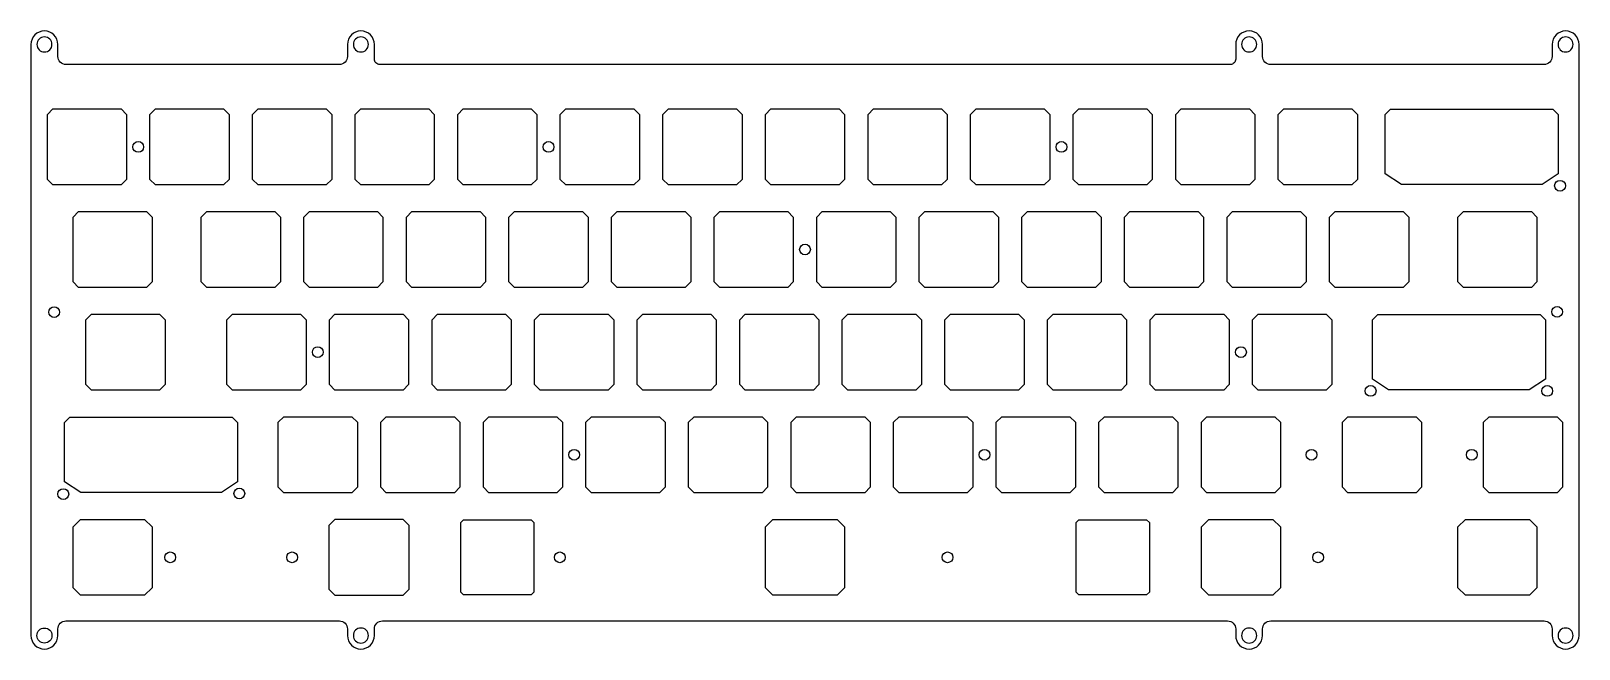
# Model space of a CAD drawing. Header units: millimetres. Extents: x -349 to -61, y 96 to 211.
import ezdxf

# ---------------------------------------------------------------- set-up
doc = ezdxf.new("R2010")
doc.units = ezdxf.units.MM
doc.header["$MEASUREMENT"] = 0

msp = doc.modelspace()

# ---------------------------------------------------------------- linework, layer by layer
for points in [[(-61.08, 208.43, 1), (-66.08, 208.43), (-66.08, 206.2, -0.414214), (-67.58, 204.7), (-118.35, 204.7, -0.414214), (-119.85, 206.2), (-119.85, 208.43, 1), (-124.85, 208.43), (-124.85, 205.7, -0.414214), (-125.85, 204.7), (-283.81, 204.7, -0.414214), (-284.81, 205.7), (-284.81, 208.43, 1), (-289.81, 208.43), (-289.81, 206.2, -0.414214), (-291.31, 204.7), (-342.08, 204.7, -0.414214), (-343.58, 206.2), (-343.58, 208.43, 1), (-348.58, 208.43), (-348.58, 98.68, 1), (-343.58, 98.68), (-343.58, 99.9, -0.414214), (-342.08, 101.4), (-291.31, 101.4, -0.414214), (-289.81, 99.9), (-289.81, 98.68, 1), (-284.81, 98.68), (-284.81, 99.9, -0.414214), (-283.31, 101.4), (-126.35, 101.4, -0.414214), (-124.85, 99.9), (-124.85, 98.68, 1), (-119.85, 98.68), (-119.85, 99.9, -0.414214), (-118.35, 101.4), (-67.58, 101.4, -0.414214), (-66.08, 99.9), (-66.08, 98.68, 1), (-61.08, 98.68)], [(-347.48, 208.43, 1), (-344.68, 208.43, 1)], [(-288.71, 208.43, 1), (-285.91, 208.43, 1)], [(-288.71, 98.68, 1), (-285.91, 98.68, 1)]]:
    msp.add_lwpolyline(points, format="xyb", close=True)
for points in [[(-345.53, 195.42), (-344.5, 196.45), (-331.86, 196.45), (-330.83, 195.42), (-330.83, 183.38), (-331.86, 182.35), (-344.5, 182.35), (-345.53, 183.38)], [(-311.78, 183.38), (-312.81, 182.35), (-325.45, 182.35), (-326.48, 183.38), (-326.48, 195.42), (-325.45, 196.45), (-312.81, 196.45), (-311.78, 195.42)], [(-307.43, 183.38), (-307.43, 195.42), (-306.4, 196.45), (-293.76, 196.45), (-292.73, 195.42), (-292.73, 183.38), (-293.76, 182.35), (-306.4, 182.35)], [(-288.38, 195.42), (-287.35, 196.45), (-274.71, 196.45), (-273.68, 195.42), (-273.68, 183.38), (-274.71, 182.35), (-287.35, 182.35), (-288.38, 183.38)], [(-255.66, 196.45), (-254.63, 195.42), (-254.63, 183.38), (-255.66, 182.35), (-268.3, 182.35), (-269.33, 183.38), (-269.33, 195.42), (-268.3, 196.45)], [(-250.28, 183.38), (-250.28, 195.42), (-249.25, 196.45), (-236.61, 196.45), (-235.58, 195.42), (-235.58, 183.38), (-236.61, 182.35), (-249.25, 182.35)], [(-217.56, 182.35), (-230.2, 182.35), (-231.23, 183.38), (-231.23, 195.42), (-230.2, 196.45), (-217.56, 196.45), (-216.53, 195.42), (-216.53, 183.38)], [(-197.48, 195.42), (-197.48, 183.38), (-198.51, 182.35), (-211.15, 182.35), (-212.18, 183.38), (-212.18, 195.42), (-211.15, 196.45), (-198.51, 196.45)], [(-179.46, 182.35), (-192.1, 182.35), (-193.13, 183.38), (-193.13, 195.42), (-192.1, 196.45), (-179.46, 196.45), (-178.43, 195.42), (-178.43, 183.38)], [(-159.38, 195.42), (-159.38, 183.38), (-160.41, 182.35), (-173.05, 182.35), (-174.08, 183.38), (-174.08, 195.42), (-173.05, 196.45), (-160.41, 196.45)], [(-141.36, 182.35), (-154, 182.35), (-155.03, 183.38), (-155.03, 195.42), (-154, 196.45), (-141.36, 196.45), (-140.33, 195.42), (-140.33, 183.38)], [(-121.28, 183.38), (-122.31, 182.35), (-134.95, 182.35), (-135.98, 183.38), (-135.98, 195.42), (-134.95, 196.45), (-122.31, 196.45), (-121.28, 195.42)], [(-115.9, 196.45), (-103.26, 196.45), (-102.23, 195.42), (-102.23, 183.38), (-103.26, 182.35), (-115.9, 182.35), (-116.93, 183.38), (-116.93, 195.42)], [(-65.93, 196.4), (-64.93, 195.4), (-64.93, 184.4), (-67.93, 182.4), (-94.08, 182.4), (-97.08, 184.4), (-97.08, 195.4), (-96.08, 196.4)], [(-326.07, 176.37), (-326.07, 164.33), (-327.1, 163.3), (-339.74, 163.3), (-340.77, 164.33), (-340.77, 176.37), (-339.74, 177.4), (-327.1, 177.4)], [(-315.93, 177.4), (-303.29, 177.4), (-302.26, 176.37), (-302.26, 164.33), (-303.29, 163.3), (-315.93, 163.3), (-316.96, 164.33), (-316.96, 176.37)], [(-297.91, 164.33), (-297.91, 176.37), (-296.88, 177.4), (-284.24, 177.4), (-283.21, 176.37), (-283.21, 164.33), (-284.24, 163.3), (-296.88, 163.3)], [(-277.83, 163.3), (-278.86, 164.33), (-278.86, 176.37), (-277.83, 177.4), (-265.19, 177.4), (-264.16, 176.37), (-264.16, 164.33), (-265.19, 163.3)], [(-258.78, 163.3), (-259.81, 164.33), (-259.81, 176.37), (-258.78, 177.4), (-246.14, 177.4), (-245.11, 176.37), (-245.11, 164.33), (-246.14, 163.3)], [(-227.09, 163.3), (-239.73, 163.3), (-240.76, 164.33), (-240.76, 176.37), (-239.73, 177.4), (-227.09, 177.4), (-226.06, 176.37), (-226.06, 164.33)], [(-221.71, 176.37), (-220.68, 177.4), (-208.04, 177.4), (-207.01, 176.37), (-207.01, 164.33), (-208.04, 163.3), (-220.68, 163.3), (-221.71, 164.33)], [(-201.63, 177.4), (-188.99, 177.4), (-187.96, 176.37), (-187.96, 164.33), (-188.99, 163.3), (-201.63, 163.3), (-202.66, 164.33), (-202.66, 176.37)], [(-168.91, 176.37), (-168.91, 164.33), (-169.94, 163.3), (-182.58, 163.3), (-183.61, 164.33), (-183.61, 176.37), (-182.58, 177.4), (-169.94, 177.4)], [(-163.53, 163.3), (-164.56, 164.33), (-164.56, 176.37), (-163.53, 177.4), (-150.89, 177.4), (-149.86, 176.37), (-149.86, 164.33), (-150.89, 163.3)], [(-145.51, 164.33), (-145.51, 176.37), (-144.48, 177.4), (-131.84, 177.4), (-130.81, 176.37), (-130.81, 164.33), (-131.84, 163.3), (-144.48, 163.3)], [(-126.46, 176.37), (-125.43, 177.4), (-112.79, 177.4), (-111.76, 176.37), (-111.76, 164.33), (-112.79, 163.3), (-125.43, 163.3), (-126.46, 164.33)], [(-107.41, 164.33), (-107.41, 176.37), (-106.38, 177.4), (-93.74, 177.4), (-92.71, 176.37), (-92.71, 164.33), (-93.74, 163.3), (-106.38, 163.3)], [(-83.6, 164.33), (-83.6, 176.37), (-82.57, 177.4), (-69.93, 177.4), (-68.9, 176.37), (-68.9, 164.33), (-69.93, 163.3), (-82.57, 163.3)], [(-323.69, 157.32), (-323.69, 145.28), (-324.72, 144.25), (-337.36, 144.25), (-338.39, 145.28), (-338.39, 157.32), (-337.36, 158.35), (-324.72, 158.35)], [(-311.17, 144.25), (-312.2, 145.28), (-312.2, 157.32), (-311.17, 158.35), (-298.53, 158.35), (-297.5, 157.32), (-297.5, 145.28), (-298.53, 144.25)], [(-278.45, 157.32), (-278.45, 145.28), (-279.48, 144.25), (-292.12, 144.25), (-293.15, 145.28), (-293.15, 157.32), (-292.12, 158.35), (-279.48, 158.35)], [(-273.07, 144.25), (-274.1, 145.28), (-274.1, 157.32), (-273.07, 158.35), (-260.43, 158.35), (-259.4, 157.32), (-259.4, 145.28), (-260.43, 144.25)], [(-254.02, 158.35), (-241.38, 158.35), (-240.35, 157.32), (-240.35, 145.28), (-241.38, 144.25), (-254.02, 144.25), (-255.05, 145.28), (-255.05, 157.32)], [(-221.3, 157.32), (-221.3, 145.28), (-222.33, 144.25), (-234.97, 144.25), (-236, 145.28), (-236, 157.32), (-234.97, 158.35), (-222.33, 158.35)], [(-203.28, 158.35), (-202.25, 157.32), (-202.25, 145.28), (-203.28, 144.25), (-215.92, 144.25), (-216.95, 145.28), (-216.95, 157.32), (-215.92, 158.35)], [(-183.2, 157.32), (-183.2, 145.28), (-184.23, 144.25), (-196.87, 144.25), (-197.9, 145.28), (-197.9, 157.32), (-196.87, 158.35), (-184.23, 158.35)], [(-178.85, 157.32), (-177.82, 158.35), (-165.18, 158.35), (-164.15, 157.32), (-164.15, 145.28), (-165.18, 144.25), (-177.82, 144.25), (-178.85, 145.28)], [(-158.77, 144.25), (-159.8, 145.28), (-159.8, 157.32), (-158.77, 158.35), (-146.13, 158.35), (-145.1, 157.32), (-145.1, 145.28), (-146.13, 144.25)], [(-126.05, 157.32), (-126.05, 145.28), (-127.08, 144.25), (-139.72, 144.25), (-140.75, 145.28), (-140.75, 157.32), (-139.72, 158.35), (-127.08, 158.35)], [(-108.03, 158.35), (-107, 157.32), (-107, 145.28), (-108.03, 144.25), (-120.67, 144.25), (-121.7, 145.28), (-121.7, 157.32), (-120.67, 158.35)], [(-67.32, 146.3), (-70.32, 144.3), (-96.47, 144.3), (-99.47, 146.3), (-99.47, 157.3), (-98.47, 158.3), (-68.32, 158.3), (-67.32, 157.3)], [(-310.2, 127.25), (-313.2, 125.25), (-339.35, 125.25), (-342.35, 127.25), (-342.35, 138.25), (-341.35, 139.25), (-311.2, 139.25), (-310.2, 138.25)], [(-301.64, 125.2), (-302.67, 126.23), (-302.67, 138.27), (-301.64, 139.3), (-289, 139.3), (-287.97, 138.27), (-287.97, 126.23), (-289, 125.2)], [(-283.62, 138.27), (-282.59, 139.3), (-269.95, 139.3), (-268.92, 138.27), (-268.92, 126.23), (-269.95, 125.2), (-282.59, 125.2), (-283.62, 126.23)], [(-264.57, 126.23), (-264.57, 138.27), (-263.54, 139.3), (-250.9, 139.3), (-249.87, 138.27), (-249.87, 126.23), (-250.9, 125.2), (-263.54, 125.2)], [(-231.85, 139.3), (-230.82, 138.27), (-230.82, 126.23), (-231.85, 125.2), (-244.49, 125.2), (-245.52, 126.23), (-245.52, 138.27), (-244.49, 139.3)], [(-212.8, 125.2), (-225.44, 125.2), (-226.47, 126.23), (-226.47, 138.27), (-225.44, 139.3), (-212.8, 139.3), (-211.77, 138.27), (-211.77, 126.23)], [(-207.42, 126.23), (-207.42, 138.27), (-206.39, 139.3), (-193.75, 139.3), (-192.72, 138.27), (-192.72, 126.23), (-193.75, 125.2), (-206.39, 125.2)], [(-187.34, 125.2), (-188.37, 126.23), (-188.37, 138.27), (-187.34, 139.3), (-174.7, 139.3), (-173.67, 138.27), (-173.67, 126.23), (-174.7, 125.2)], [(-155.65, 139.3), (-154.62, 138.27), (-154.62, 126.23), (-155.65, 125.2), (-168.29, 125.2), (-169.32, 126.23), (-169.32, 138.27), (-168.29, 139.3)], [(-135.57, 138.27), (-135.57, 126.23), (-136.6, 125.2), (-149.24, 125.2), (-150.27, 126.23), (-150.27, 138.27), (-149.24, 139.3), (-136.6, 139.3)], [(-131.22, 126.23), (-131.22, 138.27), (-130.19, 139.3), (-117.55, 139.3), (-116.52, 138.27), (-116.52, 126.23), (-117.55, 125.2), (-130.19, 125.2)], [(-105.03, 138.27), (-104, 139.3), (-91.36, 139.3), (-90.33, 138.27), (-90.33, 126.23), (-91.36, 125.2), (-104, 125.2), (-105.03, 126.23)], [(-78.83, 126.23), (-78.83, 138.27), (-77.8, 139.3), (-65.16, 139.3), (-64.13, 138.27), (-64.13, 126.23), (-65.16, 125.2), (-77.8, 125.2)], [(-327.47, 120.25), (-326.07, 118.85), (-326.07, 107.55), (-327.47, 106.15), (-339.37, 106.15), (-340.77, 107.55), (-340.77, 118.85), (-339.37, 120.25)], [(-278.4, 119.17), (-278.4, 107.23), (-279.53, 106.1), (-292.07, 106.1), (-293.2, 107.23), (-293.2, 119.17), (-292.07, 120.3), (-279.53, 120.3)], [(-255.69, 120.15), (-255.18, 119.64), (-255.18, 106.76), (-255.69, 106.25), (-268.28, 106.25), (-268.78, 106.76), (-268.78, 119.64), (-268.28, 120.15)], [(-198.88, 120.25), (-197.48, 118.85), (-197.48, 107.55), (-198.88, 106.15), (-210.78, 106.15), (-212.18, 107.55), (-212.18, 118.85), (-210.78, 120.25)], [(-141.39, 120.15), (-140.88, 119.64), (-140.88, 106.76), (-141.39, 106.25), (-153.98, 106.25), (-154.48, 106.76), (-154.48, 119.64), (-153.98, 120.15)], [(-117.92, 120.25), (-116.52, 118.85), (-116.52, 107.55), (-117.92, 106.15), (-129.82, 106.15), (-131.22, 107.55), (-131.22, 118.85), (-129.82, 120.25)], [(-70.3, 120.25), (-68.9, 118.85), (-68.9, 107.55), (-70.3, 106.15), (-82.19, 106.15), (-83.6, 107.55), (-83.6, 118.85), (-82.19, 120.25)]]:
    msp.add_lwpolyline(points, close=True)
for centre, radius in [((-328.66, 189.4, 0), 1), ((-252.46, 189.4, 0), 1), ((-157.21, 189.4, 0), 1), ((-64.61, 182.19), 1), ((-204.83, 170.35, 0), 1), ((-344.27, 158.73, 0), 1), ((-65.15, 158.78), 1), ((-295.32, 151.3, 0), 1), ((-123.87, 151.3, 0), 1), ((-99.79, 144.1), 1), ((-66.99, 144.1), 1), ((-247.7, 132.25, 0), 1), ((-171.5, 132.25, 0), 1), ((-110.77, 132.25), 1), ((-81.01, 132.25, 0), 1), ((-342.58, 124.95, 0), 1), ((-309.88, 125.05), 1), ((-322.71, 113.2), 1), ((-300.08, 113.2, 0), 1), ((-250.36, 113.2, 0), 1), ((-178.36, 113.2, 0), 1), ((-109.54, 113.2), 1), ((-346.08, 98.68, 0), 1.4)]:
    msp.add_circle(centre, radius)
at = {"extrusion": (-3.35714e-08, 0, 1)}
for centre in [(-122.35, 208.43, 0), (-63.58, 208.43, 0)]:
    msp.add_arc(centre, 1.4, 0, 180, dxfattribs=at)
at = {"extrusion": (3.35714e-08, 0, 1)}
for centre in [(-122.35, 208.43, 0), (-63.58, 208.43, 0)]:
    msp.add_arc(centre, 1.4, 180, 360, dxfattribs=at)
at = {"extrusion": (-7.28571e-08, 0, 1)}
for centre in [(-122.35, 98.68, 0), (-63.58, 98.68, 0)]:
    msp.add_arc(centre, 1.4, 0, 180, dxfattribs=at)
at = {"extrusion": (7.28571e-08, 0, 1)}
for centre in [(-122.35, 98.68, 0), (-63.58, 98.68, 0)]:
    msp.add_arc(centre, 1.4, 180, 360, dxfattribs=at)

doc.saveas('drawing.dxf')
